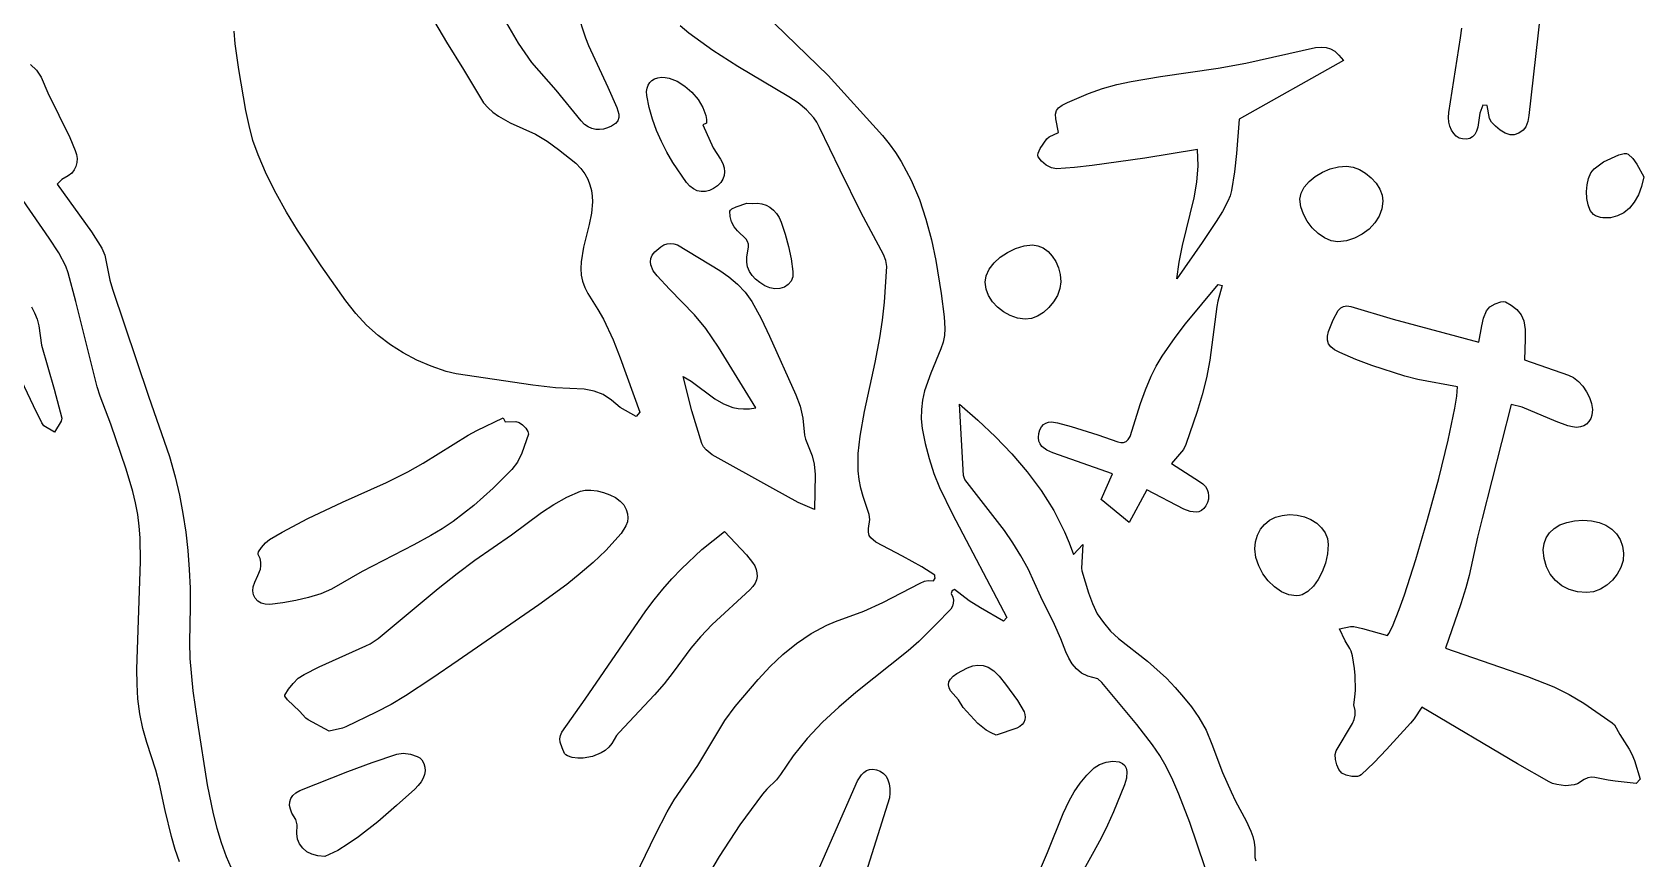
# Model space of a CAD drawing. Header units: centimetres. Extents: x 0 to 18.3, y -0.9 to 30.1.
# Drawn here: x 9.41 to 18.1, y 14.04 to 18.5 of the extents above; entities that cross this region are included whole.
import ezdxf

# ---------------------------------------------------------------- set-up
doc = ezdxf.new("R2010")
doc.units = ezdxf.units.CM
doc.layers.add('CUT', color=7, linetype='Continuous')

msp = doc.modelspace()

# ---------------------------------------------------------------- linework, layer by layer
at = {"layer": 'CUT'}
for points in [[(12.303391, 18.741284), (12.391836, 18.46658), (12.408247, 18.424472), (12.513658, 18.200123), (12.561045, 18.090321), (12.571632, 18.05382), (12.571741, 18.035903), (12.566435, 18.01887), (12.554244, 18.003215), (12.533701, 17.989436), (12.512174, 17.98013), (12.490551, 17.973927), (12.469033, 17.971101), (12.447819, 17.971925), (12.42711, 17.97667), (12.407106, 17.98561), (12.388007, 17.999018), (12.370014, 18.017166), (12.233644, 18.182914), (12.103983, 18.333474), (12.031144, 18.436722), (11.968525, 18.54555)], [(13.241455, 18.711368), (13.700827, 18.262379), (13.993773, 17.939613), (14.030899, 17.893834), (14.064846, 17.846737), (14.095799, 17.7984), (14.149467, 17.698312), (14.193388, 17.594187), (14.229048, 17.486643), (14.257933, 17.376298), (14.281526, 17.263768), (14.311373, 17.08671), (14.327579, 16.960287), (14.331182, 16.89696), (14.328897, 16.860433), (14.321282, 16.82355), (14.309698, 16.787259), (14.254611, 16.657238), (14.221612, 16.560303), (14.210403, 16.510908), (14.203965, 16.460733), (14.203228, 16.409656), (14.209127, 16.357555), (14.225492, 16.276116), (14.245837, 16.195134), (14.27115, 16.115854), (14.302419, 16.039519), (14.372731, 15.894793), (14.665214, 15.337138), (14.646699, 15.318006), (14.5223, 15.389851), (14.461719, 15.427622), (14.382323, 15.489679), (14.377851, 15.485534), (14.370289, 15.484119), (14.364765, 15.46687), (14.374487, 15.447175), (14.377384, 15.431324), (14.376307, 15.415386), (14.371262, 15.399464), (14.362252, 15.38366), (14.34928, 15.368076), (14.296987, 15.313789), (14.189872, 15.207746), (14.133153, 15.15859), (13.850446, 14.933023), (13.759061, 14.854968), (13.671372, 14.773083), (13.588742, 14.685929), (13.512532, 14.592069), (13.444107, 14.490064), (13.422763, 14.461892), (13.370779, 14.411097), (13.346736, 14.384177), (13.225797, 14.218887), (13.113364, 14.048303), (13.061108, 13.960658)], [(11.555339, 18.590947), (11.643365, 18.441952), (11.734936, 18.295646), (11.843345, 18.11571), (11.867015, 18.088096), (11.893563, 18.063901), (11.922592, 18.042669), (11.986513, 18.007282), (12.123172, 17.946797), (12.186198, 17.90784), (12.246797, 17.863917), (12.339936, 17.78953), (12.366863, 17.760991), (12.388322, 17.731961), (12.404778, 17.702499), (12.416696, 17.672662), (12.424541, 17.64251), (12.42878, 17.612099), (12.429877, 17.58149), (12.42451, 17.519907), (12.412164, 17.458228), (12.381432, 17.336452), (12.368626, 17.257458), (12.36745, 17.221061), (12.370169, 17.186126), (12.377092, 17.152198), (12.388528, 17.118825), (12.404785, 17.085552), (12.459651, 17.000848), (12.489909, 16.947356), (12.541631, 16.835965), (12.579687, 16.739103), (12.685963, 16.445287), (12.66644, 16.422909), (12.578915, 16.470531), (12.532726, 16.510782), (12.488516, 16.541194), (12.440149, 16.560142), (12.384775, 16.569288), (12.231219, 16.577698), (12.108976, 16.592455), (11.695892, 16.652285), (11.641458, 16.666076), (11.560743, 16.694274), (11.483602, 16.727363), (11.410112, 16.765675), (11.340354, 16.809541), (11.274406, 16.859291), (11.212346, 16.915255), (11.154255, 16.977765), (11.10021, 17.047152), (10.967068, 17.235708), (10.839832, 17.427415), (10.780258, 17.525559), (10.724358, 17.625822), (10.672864, 17.728648), (10.626507, 17.834479), (10.599213, 17.912291), (10.57786, 17.99261), (10.560659, 18.074283), (10.522437, 18.294159), (10.504047, 18.432778), (10.498444, 18.502354)], [(12.525875, 13.661317), (12.769971, 14.166393), (12.832845, 14.289673), (12.870807, 14.354124), (12.998644, 14.540232), (13.14474, 14.782023), (13.199654, 14.857533), (13.323128, 15.00377), (13.388284, 15.072937), (13.457041, 15.137933), (13.53039, 15.197605), (13.609323, 15.2508), (13.694831, 15.296368), (13.74036, 15.315931), (13.89325, 15.372815), (13.996285, 15.419616), (14.198066, 15.523378), (14.220878, 15.533217), (14.241587, 15.537997), (14.269044, 15.53657), (14.278685, 15.550358), (14.276212, 15.55966), (14.277221, 15.566137), (14.207479, 15.610778), (14.102025, 15.669577), (13.959099, 15.744919), (13.931808, 15.767268), (13.923017, 15.781353), (13.918365, 15.798334), (13.918526, 15.818927), (13.926917, 15.867345), (13.923097, 15.893177), (13.88982, 15.99018), (13.877676, 16.036229), (13.869143, 16.082594), (13.864013, 16.129193), (13.863122, 16.222752), (13.873331, 16.316237), (13.898021, 16.4494), (13.95472, 16.714539), (13.980022, 16.847625), (13.994275, 16.94317), (14.00502, 17.039338), (14.017125, 17.23236), (14.012557, 17.264775), (13.999559, 17.297549), (13.879692, 17.521199), (13.765519, 17.751142), (13.654747, 17.982676), (13.640346, 18.010157), (13.623908, 18.034973), (13.585465, 18.077976), (13.540509, 18.114409), (13.490129, 18.146995), (13.21419, 18.310993), (13.079249, 18.397238), (12.949749, 18.490457), (12.903023, 18.531353)], [(17.541063, 18.5879), (17.480764, 18.04664), (17.475188, 18.01446), (17.464498, 17.984908), (17.449626, 17.967232), (17.426928, 17.95215), (17.401912, 17.942658), (17.380082, 17.941752), (17.352117, 17.952125), (17.325299, 17.968518), (17.300644, 17.988998), (17.279172, 18.011635), (17.269001, 18.030098), (17.255744, 18.10009), (17.232428, 18.102114), (17.216432, 18.060094), (17.20568, 17.984513), (17.198435, 17.961841), (17.188855, 17.944233), (17.176744, 17.931473), (17.161907, 17.923346), (17.144147, 17.919635), (17.123269, 17.920126), (17.105469, 17.924975), (17.08935, 17.934915), (17.075294, 17.949254), (17.063683, 17.967299), (17.054899, 17.988357), (17.049324, 18.011736), (17.047339, 18.036744), (17.049327, 18.062687), (17.112725, 18.465019), (17.118505, 18.518565)], [(9.399366, 18.321215), (9.430964, 18.291324), (9.45712, 18.252891), (9.493371, 18.168385), (9.611961, 17.927814), (9.641028, 17.858299), (9.647729, 17.835998), (9.650706, 17.814039), (9.649765, 17.79275), (9.644715, 17.772459), (9.635363, 17.753494), (9.621516, 17.736184), (9.602983, 17.720856), (9.568362, 17.700866), (9.543625, 17.675982), (9.727801, 17.418689), (9.784008, 17.331566), (9.800795, 17.292306), (9.82675, 17.159022), (9.841626, 17.109692), (10.035135, 16.53204), (10.149246, 16.207452), (10.180284, 16.097557), (10.202567, 15.998575), (10.221227, 15.899061), (10.236279, 15.799068), (10.247737, 15.69865), (10.255616, 15.59786), (10.259931, 15.496752), (10.260696, 15.395378), (10.256435, 15.205321), (10.259369, 15.117407), (10.275476, 14.942807), (10.300172, 14.7691), (10.353099, 14.435867), (10.384902, 14.278302), (10.404649, 14.200602), (10.427793, 14.123808), (10.454959, 14.048058), (10.530001, 13.875533)], [(10.202616, 14.018683), (10.179057, 14.086588), (10.158949, 14.155728), (10.125516, 14.296388), (10.095172, 14.438013), (10.07517, 14.513611), (10.026645, 14.662938), (10.005049, 14.738275), (9.988726, 14.818261), (9.978812, 14.898517), (9.974069, 14.978993), (9.973256, 15.059638), (9.991962, 15.639985), (9.990074, 15.76796), (9.985576, 15.831406), (9.977888, 15.894338), (9.966581, 15.956187), (9.951948, 16.017545), (9.915472, 16.139167), (9.83306, 16.380733), (9.774574, 16.531424), (9.75828, 16.582457), (9.643028, 17.043626), (9.603345, 17.197007), (9.590288, 17.234066), (9.552152, 17.304871), (9.500826, 17.385512), (9.308374, 17.663445)], [(9.404717, 17.014463), (9.421403, 16.981589), (9.434521, 16.947109), (9.444337, 16.911046), (9.45917, 16.806747), (9.527666, 16.570236), (9.567625, 16.414447), (9.565455, 16.396914), (9.528238, 16.337578), (9.472082, 16.37305), (9.459882, 16.388156), (9.414866, 16.479759), (9.288462, 16.750502)], [(15.85605, 13.630217), (15.651172, 14.231), (15.592695, 14.385293), (15.559815, 14.460526), (15.523618, 14.533997), (15.489479, 14.593408), (15.451339, 14.650722), (15.366535, 14.760868), (15.177949, 14.987398), (15.156465, 15.007492), (15.102332, 15.021816), (15.067787, 15.038409), (15.039978, 15.060724), (15.017596, 15.087769), (14.999331, 15.118554), (14.983874, 15.152087), (14.956152, 15.223434), (14.923024, 15.299865), (14.849109, 15.449749), (14.780017, 15.600245), (14.740866, 15.671573), (14.697865, 15.740228), (14.651786, 15.806754), (14.438436, 16.082336), (14.431197, 16.103993), (14.409305, 16.489134), (14.508796, 16.401942), (14.603526, 16.312736), (14.692653, 16.220501), (14.775332, 16.124224), (14.85072, 16.022891), (14.917973, 15.915488), (14.976248, 15.801001), (15.001755, 15.740784), (15.024701, 15.678416), (15.075031, 15.732556), (15.067869, 15.605008), (15.069718, 15.590106), (15.105716, 15.470928), (15.126288, 15.412802), (15.152999, 15.358317), (15.185761, 15.310197), (15.224396, 15.265141), (15.267433, 15.223962), (15.423316, 15.102303), (15.525499, 15.009745), (15.573244, 14.960414), (15.618519, 14.908898), (15.661145, 14.855084), (15.700943, 14.798862), (15.739722, 14.729226), (15.770916, 14.65455), (15.828882, 14.502008), (15.874163, 14.398143), (15.898285, 14.346947), (15.955188, 14.241563), (15.981911, 14.185416), (15.992013, 14.156277), (15.999013, 14.126025), (16.002213, 14.094358), (16.002007, 14.04332), (16.007946, 14.024755)], [(13.604926, 13.873876), (13.860543, 14.456474), (13.881193, 14.489789), (13.893833, 14.50242), (13.908098, 14.511797), (13.924053, 14.517491), (13.941759, 14.519077), (13.961279, 14.516126), (13.982676, 14.508211), (13.999851, 14.496913), (14.013663, 14.481296), (14.024086, 14.462116), (14.031096, 14.440128), (14.034669, 14.416088), (14.03478, 14.390752), (14.031405, 14.364876), (13.874409, 13.862472)], [(14.729454, 13.709108), (14.884087, 14.069098), (14.96859, 14.280693), (15.000951, 14.349008), (15.028853, 14.397506), (15.061002, 14.444026), (15.096986, 14.487471), (15.136397, 14.526742), (15.16498, 14.545237), (15.200472, 14.5578), (15.237505, 14.562943), (15.270711, 14.559177), (15.288834, 14.550866), (15.301395, 14.538937), (15.309098, 14.524161), (15.312646, 14.507309), (15.310093, 14.470459), (15.299361, 14.434554), (15.240129, 14.289504), (15.208078, 14.218015), (15.174001, 14.147565), (15.125899, 14.058418), (15.026625, 13.881778)]]:
    msp.add_lwpolyline(points, dxfattribs=at)
for points in [[(15.61264, 17.344603), (15.676071, 17.601972), (15.6906, 17.687627), (15.697251, 17.774473), (15.693281, 17.863266), (15.409991, 17.817429), (15.125446, 17.776906), (15.029632, 17.766049), (14.93364, 17.758591), (14.906293, 17.763571), (14.877537, 17.778703), (14.852042, 17.800113), (14.834477, 17.823929), (14.832592, 17.832692), (14.834169, 17.84351), (14.845126, 17.869131), (14.880164, 17.92102), (14.893, 17.932379), (14.944567, 17.955183), (14.928498, 18.029584), (14.927336, 18.054106), (14.932076, 18.073014), (14.943707, 18.088436), (14.963221, 18.1025), (14.991607, 18.117337), (15.104877, 18.166171), (15.181047, 18.191948), (15.258219, 18.213203), (15.336251, 18.230731), (15.494313, 18.257796), (15.804362, 18.302183), (15.954038, 18.3298), (16.329947, 18.413376), (16.360372, 18.416279), (16.386755, 18.414394), (16.410567, 18.406937), (16.433282, 18.393127), (16.456374, 18.37218), (16.481316, 18.343314), (15.917691, 18.026179), (15.903906, 17.84095), (15.893754, 17.742031), (15.876871, 17.642566), (15.868761, 17.613432), (15.857575, 17.584887), (15.828348, 17.529258), (15.793937, 17.475082), (15.719194, 17.361), (15.581239, 17.16513), (15.594023, 17.256159)], [(13.039448, 17.63717), (13.017121, 17.636635), (12.995242, 17.641066), (12.974274, 17.650574), (12.95468, 17.66527), (12.936924, 17.685267), (12.863746, 17.793425), (12.831198, 17.849479), (12.801847, 17.907037), (12.776068, 17.96624), (12.754237, 18.027226), (12.736731, 18.090137), (12.723925, 18.155111), (12.722341, 18.176344), (12.724465, 18.195081), (12.730066, 18.211282), (12.738917, 18.224908), (12.750787, 18.235918), (12.765449, 18.244272), (12.782672, 18.249929), (12.802229, 18.252851), (12.822621, 18.252547), (12.843597, 18.248849), (12.886206, 18.232444), (12.927857, 18.205987), (12.966354, 18.171831), (12.9995, 18.132325), (13.025095, 18.089822), (13.040944, 18.046673), (13.044526, 18.025591), (13.044847, 18.00523), (13.024811, 17.995981), (13.081822, 17.872699), (13.121101, 17.810941), (13.132675, 17.787698), (13.139929, 17.765265), (13.142666, 17.743704), (13.140687, 17.723079), (13.133794, 17.703454), (13.121789, 17.684891), (13.104475, 17.667455), (13.083588, 17.652691), (13.061758, 17.642559)], [(17.792971, 17.598624), (17.791136, 17.635879), (17.794197, 17.673136), (17.802098, 17.707754), (17.814778, 17.737092), (17.83218, 17.75851), (17.883887, 17.797101), (17.965609, 17.833694), (17.994995, 17.841489), (18.007114, 17.84153), (18.016731, 17.838079), (18.042089, 17.814254), (18.062736, 17.783346), (18.100259, 17.715859), (18.088317, 17.664501), (18.071224, 17.61897), (18.049327, 17.579738), (18.022975, 17.547279), (17.992516, 17.522065), (17.958298, 17.504569), (17.920671, 17.495265), (17.879981, 17.494625), (17.866268, 17.496655), (17.83953, 17.505881), (17.828448, 17.513282), (17.811569, 17.534685), (17.799763, 17.564012)], [(16.250684, 17.554782), (16.246139, 17.594691), (16.252444, 17.627377), (16.269361, 17.659533), (16.295178, 17.689944), (16.32818, 17.717393), (16.366656, 17.740665), (16.408891, 17.758544), (16.453172, 17.769815), (16.497787, 17.773261), (16.532624, 17.768163), (16.567276, 17.755118), (16.600355, 17.735462), (16.630472, 17.710531), (16.65624, 17.681662), (16.676271, 17.650191), (16.689176, 17.617454), (16.693568, 17.584786), (16.687911, 17.543368), (16.672644, 17.503667), (16.649044, 17.466831), (16.618385, 17.434012), (16.581943, 17.406358), (16.540994, 17.385019), (16.496812, 17.371144), (16.450674, 17.365883), (16.414885, 17.371095), (16.378931, 17.386441), (16.344355, 17.410196), (16.312699, 17.440634), (16.285507, 17.476028), (16.264321, 17.514652)], [(13.485786, 17.134029), (13.465361, 17.120511), (13.441195, 17.112785), (13.414603, 17.111261), (13.386902, 17.116352), (13.359409, 17.128469), (13.333102, 17.145406), (13.310312, 17.163702), (13.291423, 17.183623), (13.27682, 17.205431), (13.266886, 17.229391), (13.262006, 17.255766), (13.262563, 17.28482), (13.272296, 17.335768), (13.271343, 17.352143), (13.266745, 17.366444), (13.259163, 17.379174), (13.21222, 17.424457), (13.194451, 17.446226), (13.180873, 17.473384), (13.17285, 17.502472), (13.171751, 17.530033), (13.174898, 17.536484), (13.18225, 17.542489), (13.205862, 17.553506), (13.262779, 17.573957), (13.294795, 17.571779), (13.32026, 17.573827), (13.344385, 17.570957), (13.366932, 17.56354), (13.387666, 17.551946), (13.40635, 17.536546), (13.422749, 17.51771), (13.436626, 17.495807), (13.447745, 17.471209), (13.469878, 17.406468), (13.488228, 17.340135), (13.502263, 17.272842), (13.511453, 17.205218), (13.510148, 17.176794), (13.501154, 17.152927)], [(12.965802, 16.453823), (12.919264, 16.637553), (12.963422, 16.612441), (13.090246, 16.518351), (13.136524, 16.491422), (13.187744, 16.472052), (13.21576, 16.466204), (13.245674, 16.463448), (13.277706, 16.464185), (13.312078, 16.468815), (13.110492, 16.796421), (13.040946, 16.896619), (12.979697, 16.970912), (12.844842, 17.110429), (12.779052, 17.181658), (12.758451, 17.209164), (12.744885, 17.240434), (12.742844, 17.257183), (12.745088, 17.274515), (12.752457, 17.292312), (12.765795, 17.310453), (12.798104, 17.338956), (12.815088, 17.348414), (12.832639, 17.354328), (12.850768, 17.356434), (12.869483, 17.354468), (12.888797, 17.348169), (13.116589, 17.210607), (13.165817, 17.175674), (13.21171, 17.136999), (13.253148, 17.093367), (13.289014, 17.043561), (13.340189, 16.95128), (13.3856, 16.855466), (13.527631, 16.539967), (13.549829, 16.477559), (13.565024, 16.412716), (13.574322, 16.321989), (13.579907, 16.299778), (13.614474, 16.211097), (13.626156, 16.16594), (13.630789, 16.108809), (13.62857, 15.920383), (13.540363, 15.959426), (13.403642, 16.03336), (13.07669, 16.216651), (13.042768, 16.24305), (13.029181, 16.259728), (13.0202, 16.277564)], [(14.552975, 17.110341), (14.547826, 17.147374), (14.55345, 17.182324), (14.570217, 17.217312), (14.596314, 17.250915), (14.629929, 17.281707), (14.669248, 17.308262), (14.712459, 17.329154), (14.75775, 17.342959), (14.803307, 17.348252), (14.833057, 17.344273), (14.861345, 17.332273), (14.887376, 17.313291), (14.910351, 17.288364), (14.929473, 17.258528), (14.943946, 17.224821), (14.952972, 17.18828), (14.955753, 17.149943), (14.950687, 17.112781), (14.937538, 17.076198), (14.917645, 17.041606), (14.892345, 17.010413), (14.862979, 16.98403), (14.830885, 16.963866), (14.797401, 16.951333), (14.763866, 16.94784), (14.722496, 16.953772), (14.683089, 16.967112), (14.646717, 16.986872), (14.61445, 17.012063), (14.587357, 17.041697), (14.566509, 17.074786)], [(15.617237, 16.244965), (15.552658, 16.168551), (15.70372, 16.072246), (15.721802, 16.05907), (15.735678, 16.044518), (15.745491, 16.028818), (15.751384, 16.012199), (15.753503, 15.994889), (15.75199, 15.977116), (15.74699, 15.95911), (15.738646, 15.9411), (15.727714, 15.925686), (15.71504, 15.914971), (15.700937, 15.90849), (15.685714, 15.905775), (15.653154, 15.909779), (15.619849, 15.923252), (15.420913, 16.027621), (15.324041, 15.850581), (15.174076, 15.975625), (15.234333, 16.112782), (14.913808, 16.226473), (14.880205, 16.241245), (14.853663, 16.261555), (14.844279, 16.274698), (14.838146, 16.290318), (14.835762, 16.308779), (14.83762, 16.330446), (14.843235, 16.350826), (14.851727, 16.366755), (14.862659, 16.378596), (14.875592, 16.386708), (14.890086, 16.391454), (14.905705, 16.393194), (14.938556, 16.389107), (15.011243, 16.369491), (15.155071, 16.324392), (15.263551, 16.286082), (15.279947, 16.282527), (15.294787, 16.282511), (15.308075, 16.287177), (15.319818, 16.297667), (15.330022, 16.315122), (15.38515, 16.492264), (15.412958, 16.566606), (15.443764, 16.639534), (15.470942, 16.694394), (15.502006, 16.747623), (15.572097, 16.849054), (15.62876, 16.921958), (15.805668, 17.135482), (15.827095, 17.129199), (15.803912, 17.044888), (15.798363, 17.016455), (15.759848, 16.726256), (15.742026, 16.630646), (15.719225, 16.539493), (15.692127, 16.44927), (15.630722, 16.270942)], [(17.04534, 16.295708), (17.081038, 16.467119), (17.091387, 16.533027), (17.095763, 16.582303), (16.88213, 16.621817), (16.81128, 16.639904), (16.634188, 16.697729), (16.547108, 16.730901), (16.461501, 16.767234), (16.432982, 16.78216), (16.412665, 16.797893), (16.399862, 16.81505), (16.393885, 16.834246), (16.394049, 16.856095), (16.399664, 16.881215), (16.424503, 16.943724), (16.452153, 16.994682), (16.465684, 17.009003), (16.480626, 17.016875), (16.498185, 17.019042), (16.519567, 17.016246), (16.749225, 16.947733), (17.211102, 16.823467), (17.226218, 16.911424), (17.236014, 16.95385), (17.251556, 16.993164), (17.270222, 17.013849), (17.298883, 17.031232), (17.329563, 17.04145), (17.343166, 17.042666), (17.354281, 17.040642), (17.385473, 17.023706), (17.414889, 16.999333), (17.43863, 16.970345), (17.4528, 16.939565), (17.460412, 16.891231), (17.461123, 16.839907), (17.45711, 16.7276), (17.693871, 16.645969), (17.721534, 16.632406), (17.747629, 16.611964), (17.771252, 16.586171), (17.791497, 16.556552), (17.807459, 16.524635), (17.818232, 16.491946), (17.822912, 16.460011), (17.820593, 16.430358), (17.81436, 16.411125), (17.804819, 16.394818), (17.792188, 16.381689), (17.776689, 16.371993), (17.75854, 16.365984), (17.73796, 16.363917), (17.71517, 16.366046), (17.69039, 16.372625), (17.628123, 16.395876), (17.444027, 16.473515), (17.385207, 16.486697), (17.228662, 15.87248), (17.203922, 15.771747), (17.158726, 15.565498), (17.140775, 15.497618), (17.114039, 15.412403), (17.030677, 15.172916), (17.473418, 15.020363), (17.615851, 14.964089), (17.697747, 14.923379), (17.776382, 14.874965), (17.929933, 14.770501), (17.94248, 14.758284), (17.970605, 14.707169), (18.022264, 14.627572), (18.036709, 14.599789), (18.049835, 14.567096), (18.081606, 14.465578), (18.059975, 14.441622), (17.945517, 14.454507), (17.907543, 14.459927), (17.835987, 14.475366), (17.817951, 14.475633), (17.799258, 14.472216), (17.779609, 14.463993), (17.743334, 14.440807), (17.724043, 14.434674), (17.678274, 14.430551), (17.630564, 14.436362), (17.608844, 14.442645), (17.590076, 14.450993), (17.419104, 14.547868), (16.904173, 14.854705), (16.861504, 14.790602), (16.842722, 14.767581), (16.712286, 14.625021), (16.645383, 14.555439), (16.576323, 14.488169), (16.567695, 14.483035), (16.555883, 14.480082), (16.526526, 14.48004), (16.49589, 14.486684), (16.471615, 14.498658), (16.455635, 14.517269), (16.444213, 14.542661), (16.437448, 14.570983), (16.435439, 14.598385), (16.440377, 14.619266), (16.52903, 14.766194), (16.538677, 14.788249), (16.544033, 14.811667), (16.543577, 14.836922), (16.535707, 14.86644), (16.542411, 14.907795), (16.544687, 14.945455), (16.543837, 15.024886), (16.54081, 15.063508), (16.529795, 15.130692), (16.521906, 15.156105), (16.514848, 15.170656), (16.488969, 15.21254), (16.458447, 15.277177), (16.518318, 15.290247), (16.537239, 15.289444), (16.583407, 15.278825), (16.718034, 15.240295), (16.726091, 15.251872), (16.745579, 15.290239), (16.781876, 15.380991), (16.809717, 15.459871), (16.870858, 15.650151), (16.934406, 15.86662), (16.994515, 16.088673)], [(11.895501, 16.035982), (11.790386, 15.941742), (11.678555, 15.855585), (11.619674, 15.8163), (11.558579, 15.779951), (11.466795, 15.730241), (11.188468, 15.586396), (11.022729, 15.491184), (10.965144, 15.466176), (10.898439, 15.445436), (10.829951, 15.429382), (10.760475, 15.417409), (10.690806, 15.408912), (10.665562, 15.409321), (10.643689, 15.415402), (10.625648, 15.426395), (10.611895, 15.441535), (10.602889, 15.46006), (10.59909, 15.481208), (10.600954, 15.504216), (10.608941, 15.528321), (10.626266, 15.564287), (10.639511, 15.599284), (10.642528, 15.617271), (10.642034, 15.63604), (10.6372, 15.65593), (10.627195, 15.677283), (10.626646, 15.683589), (10.629823, 15.692798), (10.644606, 15.716363), (10.666048, 15.740842), (10.688655, 15.759101), (10.756315, 15.79826), (10.894682, 15.871439), (11.082602, 15.960107), (11.318698, 16.066923), (11.434957, 16.123802), (11.517815, 16.170037), (11.760049, 16.321315), (11.806168, 16.346627), (11.948461, 16.415842), (11.958839, 16.393239), (12.017813, 16.3959), (12.0343, 16.391007), (12.052573, 16.377919), (12.07011, 16.360257), (12.08244, 16.342229), (12.085092, 16.328039), (12.049203, 16.225071), (12.025851, 16.17701), (11.995326, 16.135867)], [(10.790476, 14.951366), (10.815243, 14.982575), (10.843787, 15.00988), (10.875393, 15.031154), (10.957096, 15.072046), (11.207603, 15.184753), (11.230829, 15.196667), (11.27506, 15.225094), (11.59727, 15.494328), (11.699759, 15.576165), (11.796381, 15.647275), (11.993733, 15.784182), (12.155341, 15.903755), (12.222446, 15.947684), (12.292426, 15.98656), (12.366208, 16.019667), (12.390949, 16.025291), (12.421181, 16.025689), (12.454776, 16.021344), (12.489602, 16.012739), (12.523532, 16.000356), (12.554435, 15.984678), (12.580182, 15.966188), (12.598643, 15.945369), (12.611938, 15.92083), (12.619367, 15.897674), (12.621391, 15.87557), (12.618473, 15.854187), (12.611074, 15.833195), (12.584684, 15.791055), (12.50225, 15.700249), (12.43454, 15.635615), (12.363998, 15.574663), (12.291132, 15.516712), (12.140465, 15.407093), (11.705659, 15.105912), (11.564661, 15.009034), (11.422027, 14.914694), (11.344338, 14.868746), (11.263871, 14.827108), (11.100334, 14.748145), (11.082678, 14.741337), (11.010696, 14.72523), (10.896644, 14.785244), (10.883657, 14.794973), (10.84946, 14.831935), (10.785137, 14.893821), (10.770693, 14.912605), (10.770202, 14.918379)], [(16.393954, 15.764268), (16.398317, 15.7314), (16.394474, 15.68068), (16.383484, 15.631143), (16.366408, 15.584503), (16.344307, 15.542473), (16.318243, 15.506767), (16.289277, 15.479098), (16.258472, 15.461179), (16.24271, 15.456411), (16.226887, 15.454723), (16.186652, 15.460477), (16.146961, 15.477004), (16.109299, 15.502623), (16.075149, 15.53565), (16.045995, 15.574403), (16.023323, 15.617198), (16.008615, 15.662353), (16.003356, 15.708185), (16.006783, 15.747133), (16.016817, 15.782513), (16.032983, 15.813849), (16.054804, 15.840668), (16.081804, 15.862495), (16.113508, 15.878857), (16.14944, 15.889278), (16.189123, 15.893285), (16.230798, 15.890527), (16.269826, 15.881391), (16.305312, 15.866569), (16.336363, 15.846754), (16.362083, 15.822637), (16.381578, 15.794911)], [(17.829709, 15.477222), (17.791605, 15.472074), (17.743009, 15.476236), (17.698386, 15.489053), (17.658522, 15.509745), (17.624202, 15.537531), (17.596212, 15.571632), (17.575336, 15.611268), (17.562361, 15.655659), (17.558072, 15.704025), (17.562192, 15.737909), (17.573774, 15.768542), (17.592317, 15.795552), (17.61732, 15.818566), (17.648283, 15.837211), (17.684705, 15.851116), (17.726087, 15.859908), (17.771928, 15.863213), (17.817648, 15.860297), (17.859234, 15.850968), (17.896148, 15.835664), (17.92785, 15.814824), (17.9538, 15.788886), (17.973458, 15.758287), (17.986285, 15.723465), (17.991741, 15.684859), (17.988502, 15.646052), (17.976557, 15.608093), (17.957149, 15.572302), (17.931518, 15.54), (17.900907, 15.512505), (17.866556, 15.491139)], [(13.076508, 15.300347), (13.012425, 15.23456), (12.961018, 15.173099), (12.865925, 15.043071), (12.8165, 14.979598), (12.765021, 14.920522), (12.573937, 14.717557), (12.56027, 14.701143), (12.534952, 14.658444), (12.517992, 14.637612), (12.498809, 14.620537), (12.477683, 14.606851), (12.43074, 14.588178), (12.379424, 14.578659), (12.35136, 14.578273), (12.321207, 14.582607), (12.295384, 14.591515), (12.286102, 14.597639), (12.280309, 14.604852), (12.266043, 14.634008), (12.256062, 14.665377), (12.254988, 14.682389), (12.257759, 14.700555), (12.265298, 14.720072), (12.391339, 14.897153), (12.718618, 15.373594), (12.762829, 15.433553), (12.809438, 15.491417), (12.85849, 15.547333), (12.910033, 15.601444), (13.020776, 15.704838), (13.142041, 15.802763), (13.26056, 15.676276), (13.294158, 15.634218), (13.305365, 15.616219), (13.313129, 15.597705), (13.317316, 15.578885), (13.317789, 15.55997), (13.314412, 15.541169), (13.307051, 15.522693), (13.29557, 15.504752), (13.279832, 15.487556)], [(14.361305, 15.006073), (14.375664, 15.020883), (14.396127, 15.035378), (14.453375, 15.066388), (14.481266, 15.076388), (14.509023, 15.08104), (14.536909, 15.079081), (14.565192, 15.069251), (14.594137, 15.050291), (14.624009, 15.02094), (14.658751, 14.97899), (14.722486, 14.890245), (14.75856, 14.829279), (14.762756, 14.814387), (14.763825, 14.799685), (14.76166, 14.785495), (14.756156, 14.772143), (14.747205, 14.759952), (14.734701, 14.749247), (14.718537, 14.740351), (14.608238, 14.703908), (14.579707, 14.715794), (14.553852, 14.730564), (14.508394, 14.766736), (14.4683, 14.80839), (14.430008, 14.851491), (14.404522, 14.893092), (14.361741, 14.941721), (14.353268, 14.958772), (14.350266, 14.975116), (14.352892, 14.99085)], [(10.797049, 14.323664), (10.797996, 14.343376), (10.803842, 14.361717), (10.814697, 14.3782), (10.830669, 14.392341), (10.851868, 14.403653), (11.111522, 14.506904), (11.24243, 14.555617), (11.374318, 14.601359), (11.409145, 14.606025), (11.449015, 14.601364), (11.485414, 14.588761), (11.499652, 14.579915), (11.509831, 14.569603), (11.520637, 14.550591), (11.526642, 14.531058), (11.528018, 14.51117), (11.524936, 14.491093), (11.517566, 14.470991), (11.506081, 14.45103), (11.490651, 14.431376), (11.471447, 14.412194), (11.37261, 14.323202), (11.272346, 14.236272), (11.16793, 14.154656), (11.113315, 14.116857), (11.056641, 14.081606), (10.986364, 14.048941), (10.949297, 14.051699), (10.916943, 14.060377), (10.889571, 14.074386), (10.86745, 14.093133), (10.85085, 14.11603), (10.840039, 14.142487), (10.835288, 14.171912), (10.83731, 14.218331), (10.834834, 14.233735), (10.829788, 14.248488), (10.809421, 14.282067), (10.800894, 14.303066)]]:
    msp.add_lwpolyline(points, close=True, dxfattribs=at)

doc.saveas('drawing.dxf')
